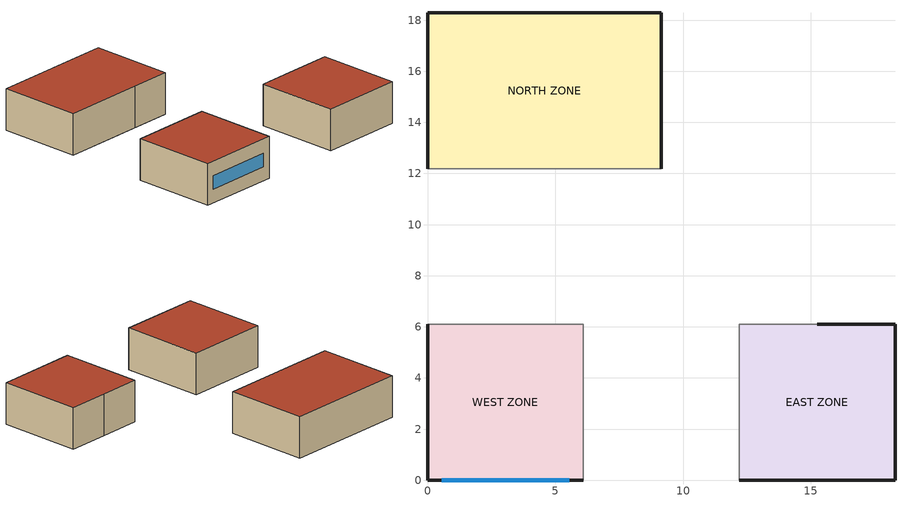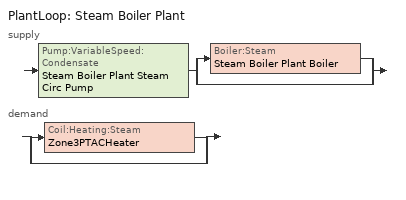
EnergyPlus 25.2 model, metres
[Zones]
WEST ZONE
 floor outside (FLOOR SLAB 8 IN): 0,0 0,6.1 6.1,6.1 6.1,0 z0
 wall outside (EXTWALL80): 0,6.1 0,0 6.1,0 z0:3.05
 wall to NORTH ZONE (PARTITION06): 6.1,6.1 0,6.1 z0:3.05
 wall to EAST ZONE (PARTITION06): 6.1,0 6.1,6.1 z0:3.05
 window (WIN-CON-LIGHT): 0.55,0 5.55,0 z1:2
 roof outside (ROOF34): 0,6.1 0,0 6.1,0 6.1,6.1 z3.05
EAST ZONE
 floor outside (FLOOR SLAB 8 IN): 12.19,0 12.19,6.1 18.29,6.1 18.29,0 z0
 wall outside (EXTWALL80): 12.19,0 18.29,0 18.29,6.1 15.24,6.1 z0:3.05
 wall to NORTH ZONE (PARTITION06): 15.24,6.1 12.19,6.1 z0:3.05
 roof outside (ROOF34): 12.19,6.1 12.19,0 18.29,0 18.29,6.1 z3.05
NORTH ZONE
 floor outside (FLOOR SLAB 8 IN): 0,12.19 0,18.29 9.14,18.29 9.14,12.19 z0
 wall outside (EXTWALL80): 9.14,12.19 9.14,18.29 0,18.29 0,12.19 z0:3.05
 roof outside (ROOF34): 0,18.29 0,12.19 9.14,12.19 9.14,18.29 z3.05
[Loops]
PlantLoop 'Steam Boiler Plant'
 supply: Pump:VariableSpeed:Condensate 'Steam Boiler Plant Steam Circ Pump' > split
  | Boiler:Steam 'Steam Boiler Plant Boiler'
  | bypass
 demand: split
  | Coil:Heating:Steam 'Zone3PTACHeater'
  | bypass
[Building]
NONE: Loads convergence tolerance value=0.04; Maximum number of warmup days=25; Minimum number of warmup days=6; North axis=0; Solar distribution=FullInteriorAndExterior; Temperature convergence tolerance value=0.4; Terrain=Suburbs
[Site:GroundTemperature:BuildingSurface]
22.03, 22.03, 22.13, 22.3, 22.43, 22.52, 22.62, 22.77, 22.78, 22.55, 22.44, 22.2
[Site:Location]
Miami Intl Ap FL USA WMO=722020: Elevation=11; Latitude=25.82; Longitude=-80.3; Time zone=-5
[SizingPeriod:DesignDay] Barometric pressure=101217; Day of month=21; Daylight saving time indicator=No; Humidity condition type=WetBulb; Rain indicator=No; Snow indicator=No; Solar model indicator=ASHRAEClearSky
Name | Daily dry bulb temperature range | Day type | Maximum dry bulb temperature | Month | Sky clearness | Wetbulb or dewpoint at maximum dry bulb | Wind direction | Wind speed
Miami Intl Ap Ann Clg .4% Condns DB=>MWB | 6.7 | SummerDesignDay | 33.2 | 7 | 1 | 25.3 | 140 | 4.5
Miami Intl Ap Ann Htg 99.6% Condns DB | 0 | WinterDesignDay | 8.7 | 1 | 0 | 8.7 | 340 | 3.8
[Construction]
EXTWALL80: A1 - 1 IN STUCCO, C4 - 4 IN COMMON BRICK, B5 - 1 IN DENSE INSULATION, E1 - 3 / 4 IN PLASTER OR GYP BOARD
FLOOR SLAB 8 IN: C10 - 8 IN HW CONCRETE, CP02 CARPET PAD
PARTITION06: E1 - 3 / 4 IN PLASTER OR GYP BOARD, C6 - 8 IN CLAY TILE, E1 - 3 / 4 IN PLASTER OR GYP BOARD
ROOF34: E2 - 1 / 2 IN SLAG OR STONE, E3 - 3 / 8 IN FELT AND MEMBRANE, B6 - 4 IN DENSE INSULATION, C12 - 2 IN HW CONCRETE
WIN-CON-LIGHT: WIN-LAY-GLASS-LIGHT
[Material] Thermal absorptance=0.9
Name | Conductivity | Density | Roughness | Solar absorptance | Specific heat | Thickness | Visible absorptance
A1 - 1 IN STUCCO | 0.691831 | 1858.142 | Smooth | 0.92 | 836.8 | 0.0253898 | 0.92
B5 - 1 IN DENSE INSULATION | 0.0432394 | 91.30524 | VeryRough | 0.5 | 836.8 | 0.0253898 | 0.5
B6 - 4 IN DENSE INSULATION | 0.0432394 | 91.30524 | VeryRough | 0.5 | 836.8 | 0.101559 | 0.5
C4 - 4 IN COMMON BRICK | 0.726422 | 1922.216 | Rough | 0.76 | 836.8 | 0.101498 | 0.76
C6 - 8 IN CLAY TILE | 0.570761 | 1121.292 | Smooth | 0.82 | 836.8 | 0.203302 | 0.82
C10 - 8 IN HW CONCRETE | 1.729577 | 2242.585 | MediumRough | 0.65 | 836.8 | 0.203302 | 0.65
C12 - 2 IN HW CONCRETE | 1.729577 | 2242.585 | MediumRough | 0.65 | 836.8 | 0.0509016 | 0.65
E1 - 3 / 4 IN PLASTER OR GYP BOARD | 0.726422 | 1601.846 | Smooth | 0.92 | 836.8 | 0.01905 | 0.92
E2 - 1 / 2 IN SLAG OR STONE | 1.435549 | 881.0155 | Rough | 0.55 | 1673.6 | 0.0127102 | 0.55
E3 - 3 / 8 IN FELT AND MEMBRANE | 0.190253 | 1121.292 | Rough | 0.75 | 1673.6 | 0.00954024 | 0.75
[Material:NoMass]
CP02 CARPET PAD: Roughness=VeryRough; Solar absorptance=0.7; Thermal absorptance=0.9; Thermal resistance=0.21648; Visible absorptance=0.7
[WindowMaterial:Glazing]
WIN-LAY-GLASS-LIGHT: Back side infrared hemispherical emissivity=0.84; Back side solar reflectance at normal incidence=0.031; Back side visible reflectance at normal incidence=0.05; Conductivity=0.9; Front side infrared hemispherical emissivity=0.84; Front side solar reflectance at normal incidence=0.031; Front side visible reflectance at normal incidence=0.05; Infrared transmittance at normal incidence=0; Optical data type=SpectralAverage; Solar transmittance at normal incidence=0.9; Thickness=0.003; Visible transmittance at normal incidence=0.9
[Boiler:Steam]
Steam Boiler Plant Boiler: Design outlet steam temperature=115; Fuel type=NaturalGas; Maximum operating pressure=160000; Maximum part load ratio=1; Minimum part load ratio=1e-05; Nominal capacity=Autosize; Optimum part load ratio=0.2; Theoretical efficiency=0.8; Coefficient 1 of fuel use function of part load ratio curve=0.8; Coefficient 2 of fuel use function of part load ratio curve=0.1; Coefficient 3 of fuel use function of part load ratio curve=0.1
[Coil:Cooling:DX:VariableSpeed] Condenser type=AirCooled; Crankcase heater capacity=200; Energy part load fraction curve=HPACPLFFPLR; Initial moisture evaporation rate divided by steady state ac latent capacity=0; Maximum outdoor dry bulb temperature for crankcase heater operation=10; Nominal speed level=10; Nominal time for condensate to begin leaving the coil=0; Number of speeds=10; Speed 1 energy input ratio function of air flow fraction curve=HPACEIRFFF; Speed 1 energy input ratio function of temperature curve=HPACEIRFT; Speed 1 reference unit gross rated cooling cop=4; Speed 1 reference unit gross rated sensible heat ratio=0.75; Speed 1 reference unit gross rated total cooling capacity=1524.1; Speed 1 reference unit rated air flow rate=0.135907; Speed 1 reference unit rated condenser air flow rate=0.26; Speed 1 total cooling capacity function of air flow fraction curve=HPACCoolCapFFF; Speed 1 total cooling capacity function of temperature curve=HPACCoolCapFT; Speed 2 energy input ratio function of air flow fraction curve=HPACEIRFFF; Speed 2 energy input ratio function of temperature curve=HPACEIRFT; Speed 2 reference unit gross rated cooling cop=4; Speed 2 reference unit gross rated sensible heat ratio=0.75; Speed 2 reference unit gross rated total cooling capacity=1877.9; Speed 2 reference unit rated air flow rate=0.151008; Speed 2 reference unit rated condenser air flow rate=0.3; Speed 2 total cooling capacity function of air flow fraction curve=HPACCoolCapFFF; Speed 2 total cooling capacity function of temperature curve=HPACCoolCapFT; Speed 3 energy input ratio function of air flow fraction curve=HPACEIRFFF; Speed 3 energy input ratio function of temperature curve=HPACEIRFT; Speed 3 reference unit gross rated cooling cop=4; Speed 3 reference unit gross rated sensible heat ratio=0.75; Speed 3 reference unit gross rated total cooling capacity=2226.6; Speed 3 reference unit rated air flow rate=0.166109; Speed 3 reference unit rated condenser air flow rate=0.33; Speed 3 total cooling capacity function of air flow fraction curve=HPACCoolCapFFF; Speed 3 total cooling capacity function of temperature curve=HPACCoolCapFT; Speed 4 energy input ratio function of air flow fraction curve=HPACEIRFFF; Speed 4 energy input ratio function of temperature curve=HPACEIRFT; Speed 4 reference unit gross rated cooling cop=4; Speed 4 reference unit gross rated sensible heat ratio=0.75; Speed 4 reference unit gross rated total cooling capacity=2911.3; Speed 4 reference unit rated air flow rate=0.19631; Speed 4 reference unit rated condenser air flow rate=0.38; Speed 4 total cooling capacity function of air flow fraction curve=HPACCoolCapFFF; Speed 4 total cooling capacity function of temperature curve=HPACCoolCapFT; Speed 5 energy input ratio function of air flow fraction curve=HPACEIRFFF; Speed 5 energy input ratio function of temperature curve=HPACEIRFT; Speed 5 reference unit gross rated cooling cop=4; Speed 5 reference unit gross rated sensible heat ratio=0.75; Speed 5 reference unit gross rated total cooling capacity=3581.7; Speed 5 reference unit rated air flow rate=0.226512; Speed 5 reference unit rated condenser air flow rate=0.44; Speed 5 total cooling capacity function of air flow fraction curve=HPACCoolCapFFF; Speed 5 total cooling capacity function of temperature curve=HPACCoolCapFT; Speed 6 energy input ratio function of air flow fraction curve=HPACEIRFFF; Speed 6 energy input ratio function of temperature curve=HPACEIRFT; Speed 6 reference unit gross rated cooling cop=4; Speed 6 reference unit gross rated sensible heat ratio=0.75; Speed 6 reference unit gross rated total cooling capacity=4239.5; Speed 6 reference unit rated air flow rate=0.256714; Speed 6 reference unit rated condenser air flow rate=0.5; Speed 6 total cooling capacity function of air flow fraction curve=HPACCoolCapFFF; Speed 6 total cooling capacity function of temperature curve=HPACCoolCapFT; Speed 7 energy input ratio function of air flow fraction curve=HPACEIRFFF; Speed 7 energy input ratio function of temperature curve=HPACEIRFT; Speed 7 reference unit gross rated cooling cop=4; Speed 7 reference unit gross rated sensible heat ratio=0.75; Speed 7 reference unit gross rated total cooling capacity=4885.7; Speed 7 reference unit rated air flow rate=0.286915; Speed 7 reference unit rated condenser air flow rate=0.57; Speed 7 total cooling capacity function of air flow fraction curve=HPACCoolCapFFF; Speed 7 total cooling capacity function of temperature curve=HPACCoolCapFT; Speed 8 energy input ratio function of air flow fraction curve=HPACEIRFFF; Speed 8 energy input ratio function of temperature curve=HPACEIRFT; Speed 8 reference unit gross rated cooling cop=4; Speed 8 reference unit gross rated sensible heat ratio=0.75; Speed 8 reference unit gross rated total cooling capacity=5520.7; Speed 8 reference unit rated air flow rate=0.317117; Speed 8 reference unit rated condenser air flow rate=0.63; Speed 8 total cooling capacity function of air flow fraction curve=HPACCoolCapFFF; Speed 8 total cooling capacity function of temperature curve=HPACCoolCapFT; Speed 9 energy input ratio function of air flow fraction curve=HPACEIRFFF; Speed 9 energy input ratio function of temperature curve=HPACEIRFT; Speed 9 reference unit gross rated cooling cop=4; Speed 9 reference unit gross rated sensible heat ratio=0.75; Speed 9 reference unit gross rated total cooling capacity=6144.8; Speed 9 reference unit rated air flow rate=0.347318; Speed 9 reference unit rated condenser air flow rate=0.69; Speed 9 total cooling capacity function of air flow fraction curve=HPACCoolCapFFF; Speed 9 total cooling capacity function of temperature curve=HPACCoolCapFT; Speed 10 energy input ratio function of air flow fraction curve=HPACEIRFFF; Speed 10 energy input ratio function of temperature curve=HPACEIRFT; Speed 10 reference unit gross rated cooling cop=4; Speed 10 reference unit gross rated sensible heat ratio=0.75; Speed 10 reference unit gross rated total cooling capacity=6758; Speed 10 reference unit rated air flow rate=0.37752; Speed 10 reference unit rated condenser air flow rate=0.74; Speed 10 total cooling capacity function of air flow fraction curve=HPACCoolCapFFF; Speed 10 total cooling capacity function of temperature curve=HPACCoolCapFT
Name | Gross rated total cooling capacity at selected nominal speed level | Rated air flow rate at selected nominal speed level
Zone1PTACDXCoolCoil | 7200 | 0.4
Zone2PTACDXCoolCoil; Zone3PTACDXCoolCoil | Autosize | Autosize
[Coil:Heating:Electric]
Zone2PTACHeater: Availability schedule=HeatingCoilAvailSched; Efficiency=1; Nominal capacity=Autosize
[Coil:Heating:Fuel]
Zone1PTACHeater: Availability schedule=HeatingCoilAvailSched; Burner efficiency=1; Fuel type=NaturalGas; Nominal capacity=Autosize
[Coil:Heating:Steam]
Zone3PTACHeater: Availability schedule=HeatingCoilAvailSched; Coil control type=ZoneLoadControl; Degree of loop subcooling=15; Degree of subcooling=5; Maximum steam flow rate=0.05
[DesignSpecification:OutdoorAir] Outdoor air flow per person=0.00944; Outdoor air flow per zone=0; Outdoor air flow per zone floor area=0; Outdoor air method=Flow/Person
SZ DSOA EAST ZONE; SZ DSOA NORTH ZONE; SZ DSOA WEST ZONE
[ElectricEquipment] Design level calculation method=EquipmentLevel; Fraction latent=0; Fraction lost=0; Fraction radiant=0.3; Schedule=OFFICE EQUIP
Name | Design level | Zone or zonelist or space or spacelist
EAST ZONE ElecEq 1 | 464.375 | EAST ZONE
NORTH ZONE ElecEq 1 | 2928.751 | NORTH ZONE
WEST ZONE ElecEq 1 | 1928.751 | WEST ZONE
[Fan:SystemModel] Availability schedule=FanAndCoilAvailSched; Design electric power consumption=Autosize; Design power sizing method=TotalEfficiencyAndPressure; Design pressure rise=75; Electric power minimum flow rate fraction=0; Fan total efficiency=0.5; Motor efficiency=0.9; Motor in air stream fraction=1; Speed control method=Discrete
Name | Design maximum air flow rate
Zone1PTACFan | 0.4
Zone2PTACFan; Zone3PTACFan | Autosize
[Lights] Design level calculation method=LightingLevel; End use subcategory=GeneralLights; Fraction radiant=0.2; Fraction replaceable=0; Fraction visible=0.2; Return air fraction=0; Schedule=OFFICE LIGHTING
Name | Lighting level | Zone or zonelist or space or spacelist
EAST ZONE Lights 1 | 878.6252 | EAST ZONE
NORTH ZONE Lights 1 | 878.6252 | NORTH ZONE
WEST ZONE Lights 1 | 1878.63 | WEST ZONE
[People] Activity level schedule=Activity Sch; Air velocity schedule=Air Velo Sch; Carbon dioxide generation rate=3.82e-08; Clothing insulation calculation method=ClothingInsulationSchedule; Clothing insulation schedule=Clothing Sch; Fraction radiant=0.3; Mean radiant temperature calculation type=EnclosureAveraged; Number of people calculation method=People; Number of people schedule=OFFICE OCCUPANCY; Thermal comfort model 1 type=Fanger; Work efficiency schedule=Work Eff Sch
Name | Number of people | Zone or zonelist or space or spacelist
EAST ZONE | 5 | EAST ZONE
NORTH ZONE | 4 | NORTH ZONE
WEST ZONE | 3 | WEST ZONE
[PlantEquipmentList]
Steam Boiler Plant heating plant: Steam Boiler Plant Boiler, Boiler:Steam
[PlantEquipmentOperation:HeatingLoad]
Steam Boiler Plant Heat Supply: Load range 1 lower limit=0; Load range 1 upper limit=1e+15; Range 1 equipment list=Steam Boiler Plant heating plant
[PlantEquipmentOperationSchemes]
Steam Boiler Plant Operation: Control scheme 1=Steam Boiler Plant Heat Supply; Control scheme 1 schedule=ON
[PlantLoop]
Steam Boiler Plant: Fluid type=Steam; Load distribution scheme=Optimal; Maximum loop flow rate=0.05; Maximum loop temperature=110; Minimum loop flow rate=0; Minimum loop temperature=10; Plant equipment operation scheme=Steam Boiler Plant Operation; Plant loop volume=Autocalculate
[Pump:VariableSpeed:Condensate]
Steam Boiler Plant Steam Circ Pump: Design power consumption=Autosize; Design steam volume flow rate=0.05; Coefficient 1 of the part load performance curve=0; Coefficient 2 of the part load performance curve=1; Coefficient 3 of the part load performance curve=0; Coefficient 4 of the part load performance curve=0
[SetpointManager:Scheduled] Control variable=Temperature; Schedule=Steam-Loop-Temp-Schedule
Name | Setpoint node or nodelist
Steam Boiler Plant Boiler Setpoint Manager | Steam Boiler Plant Boiler Outlet Node
Steam Boiler Plant Steam Temp Manager | Steam Boiler Plant Steam Supply Outlet Node
[Sizing:Plant]
Name | Design loop exit temperature | Loop design temperature difference | Loop type
Hot Water Loop | 82 | 11 | Heating
Steam Boiler Plant | 100 | 25 | Steam
[Sizing:Zone] Account for dedicated outdoor air system=No; Cooling design air flow method=DesignDay; Cooling design air flow rate=0; Dedicated outdoor air high setpoint temperature for design=Autosize; Dedicated outdoor air low setpoint temperature for design=Autosize; Dedicated outdoor air system control strategy=NeutralSupplyAir; Heating design air flow method=DesignDay; Heating design air flow rate=0; Zone cooling design supply air humidity ratio=0.008; Zone cooling design supply air temperature=12; Zone cooling design supply air temperature input method=SupplyAirTemperature; Zone cooling sizing factor=0; Zone heating design supply air humidity ratio=0.008; Zone heating design supply air temperature=50; Zone heating design supply air temperature input method=SupplyAirTemperature; Zone heating sizing factor=0
Name | Design specification outdoor air object
WEST ZONE | SZ DSOA WEST ZONE
EAST ZONE | SZ DSOA EAST ZONE
NORTH ZONE | SZ DSOA NORTH ZONE
[ThermostatSetpoint:DualSetpoint]
DualSetPoint: Cooling setpoint temperature schedule=Cooling Setpoints; Heating setpoint temperature schedule=Heating Setpoints
[ThermostatSetpoint:SingleCooling]
Cooling Setpoint: Setpoint temperature schedule=Cooling Setpoints
[ThermostatSetpoint:SingleHeating]
Heating Setpoint: Setpoint temperature schedule=Heating Setpoints
[Zone] Ceiling height=Autocalculate; Multiplier=1; Type=1; Volume=Autocalculate
EAST ZONE; NORTH ZONE; WEST ZONE
[ZoneControl:Thermostat]
Name | Zone or zonelist | Control 1 | Control type schedule | Control 2
Zone 1 Thermostat | WEST ZONE | DualSetPoint | West Zone Control Type Sched
Zone 2 Thermostat | EAST ZONE | Heating Setpoint | Other Zone Control Type Sched | Cooling Setpoint
Zone 3 Thermostat | NORTH ZONE | Heating Setpoint | Other Zone Control Type Sched | Cooling Setpoint
[Zone equipment]
WEST ZONE: Zone1PTAC
EAST ZONE: Zone2PTAC
NORTH ZONE: Zone3PTAC
[ZoneHVAC:PackagedTerminalAirConditioner] Availability schedule=FanAndCoilAvailSched
Name | Cooling coil | Cooling outdoor air flow rate | Cooling supply air flow rate | Fan placement | Heating coil | Heating outdoor air flow rate | Heating supply air flow rate | No load outdoor air flow rate | Supply air fan | Supply air fan operating mode schedule | No load supply air flow rate
Zone1PTAC | Zone1PTACDXCoolCoil | 0.028 | 0.4 | BlowThrough | Zone1PTACHeater | 0.028 | 0.4 | 0.0186 | Zone1PTACFan | ConstantFanSch
Zone2PTAC | Zone2PTACDXCoolCoil | Autosize | Autosize | BlowThrough | Zone2PTACHeater | Autosize | Autosize | Autosize | Zone2PTACFan | CyclingFanSch | Autosize
Zone3PTAC | Zone3PTACDXCoolCoil | Autosize | Autosize | DrawThrough | Zone3PTACHeater | Autosize | Autosize | Autosize | Zone3PTACFan | AlternateFanOperationSch | Autosize
[ZoneInfiltration:DesignFlowRate] Constant term coefficient=0; Design flow rate calculation method=Flow/Zone; Schedule=INFIL-SCH; Temperature term coefficient=0; Velocity squared term coefficient=0; Velocity term coefficient=0.2237
Name | Design flow rate | Zone or zonelist or space or spacelist
EAST ZONE Infil 1 | 0.04 | EAST ZONE
NORTH ZONE Infil 1 | 0 | NORTH ZONE
WEST ZONE Infil 1 | 0 | WEST ZONE
[Curve:Biquadratic] Input unit type for x=Temperature; Input unit type for y=Temperature; Maximum value of x=23.88889; Maximum value of y=46.11111; Minimum value of x=12.77778; Minimum value of y=18; Output unit type=Dimensionless
Name | Coefficient1 constant | Coefficient2 x | Coefficient3 x 2 | Coefficient4 y | Coefficient5 y 2 | Coefficient6 x y
HPACCoolCapFT | 0.942588 | 0.00954335 | 0.00068377 | -0.0110427 | 5.249e-06 | -9.72e-06
HPACEIRFT | 0.342414 | 0.034885 | -0.0006237 | 0.00497722 | 0.000437951 | -0.000728028
[Curve:Quadratic]
Name | Maximum value of x | Minimum value of x | Coefficient1 constant | Coefficient2 x | Coefficient3 x 2
HPACCoolCapFFF | 1.5 | 0.5 | 0.8 | 0.2 | 0
HPACEIRFFF | 1.5 | 0.5 | 1.1552 | -0.1808 | 0.0256
HPACPLFFPLR | 1 | 0 | 0.85 | 0.15 | 0
[Schedule:Compact]
Activity Sch: Through: 12/31, For: AllDays, Until: 24:00, 131.8
Air Velo Sch: Through: 3/31, For: AllDays, Until: 24:00, 0.15, Through: 9/30, For: AllDays, Until: 24:00, 0.25, Through: 12/31, For: AllDays, Until: 24:00, 0.15
AlternateFanOperationSch: Through: 12/31, For: AllDays, Until: 7:00, 0, Until: 18:00, 1, Until: 24:00, 0
Clothing Sch: Through: 3/31, For: AllDays, Until: 24:00, 0.5, Through: 9/30, For: AllDays, Until: 24:00, 0.9, Through: 12/31, For: AllDays, Until: 24:00, 0.5
ConstantFanSch; FanAndCoilAvailSched; HeatingCoilAvailSched; ON: Through: 12/31, For: AllDays, Until: 24:00, 1
Cooling Setpoints: Through: 12/31, For: AllDays, Until: 24:00, 23.5
CyclingFanSch: Through: 12/31, For: AllDays, Until: 24:00, 0
Heating Setpoints: Through: 12/31, For: AllDays, Until: 24:00, 22.5
INFIL-SCH: Through: 3/31, For: AllDays, Until: 24:00, 1, Through: 10/31, For: AllDays, Until: 24:00, 0, Through: 12/31, For: AllDays, Until: 24:00, 1
OFFICE EQUIP: Through: 12/31, For: WeekDays SummerDesignDay, Until: 8:00, 0, Until: 18:00, 1, Until: 24:00, 0, For: WinterDesignDay, Until: 8:00, 0, Until: 18:00, 1, Until: 24:00, 0, For: AllOtherDays, Until: 24:00, 0
OFFICE LIGHTING: Through: 12/31, For: WeekDays SummerDesignDay, Until: 6:00, 0.05, Until: 7:00, 0.2, Until: 17:00, 1, Until: 18:00, 0.5, Until: 24:00, 0.05, For: WinterDesignDay, Until: 6:00, 0.05, Until: 7:00, 0.2, Until: 17:00, 1, Until: 18:00, 0.5, Until: 24:00, 0.05, For: AllOtherDays, Until: 24:00, 0.05
OFFICE OCCUPANCY: Through: 12/31, For: WeekDays SummerDesignDay, Until: 6:00, 0, Until: 7:00, 0.1, Until: 8:00, 0.5, Until: 12:00, 1, Until: 13:00, 0.5, Until: 16:00, 1, Until: 17:00, 0.5, Until: 18:00, 0.1, Until: 24:00, 0, For: WinterDesignDay, Until: 6:00, 0, Until: 7:00, 0.1, Until: 8:00, 0.5, Until: 12:00, 1, Until: 13:00, 0.5, Until: 16:00, 1, Until: 17:00, 0.5, Until: 18:00, 0.1, Until: 24:00, 0, For:AllOtherDays, Until: 24:00, 0
Other Zone Control Type Sched: Through: 3/31, For: AllDays, Until: 24:00, 1, Through: 9/30, For: AllDays, Until: 24:00, 2, Through: 12/31, For: AllDays, Until: 24:00, 1
Steam-Loop-Temp-Schedule: Through: 12/31, For: AllDays, Until: 24:00, 100
West Zone Control Type Sched: Through: 12/31, For: AllDays, Until: 24:00, 4
Work Eff Sch: Through: 12/31, For: AllDays, Until: 24:00, 0.2
